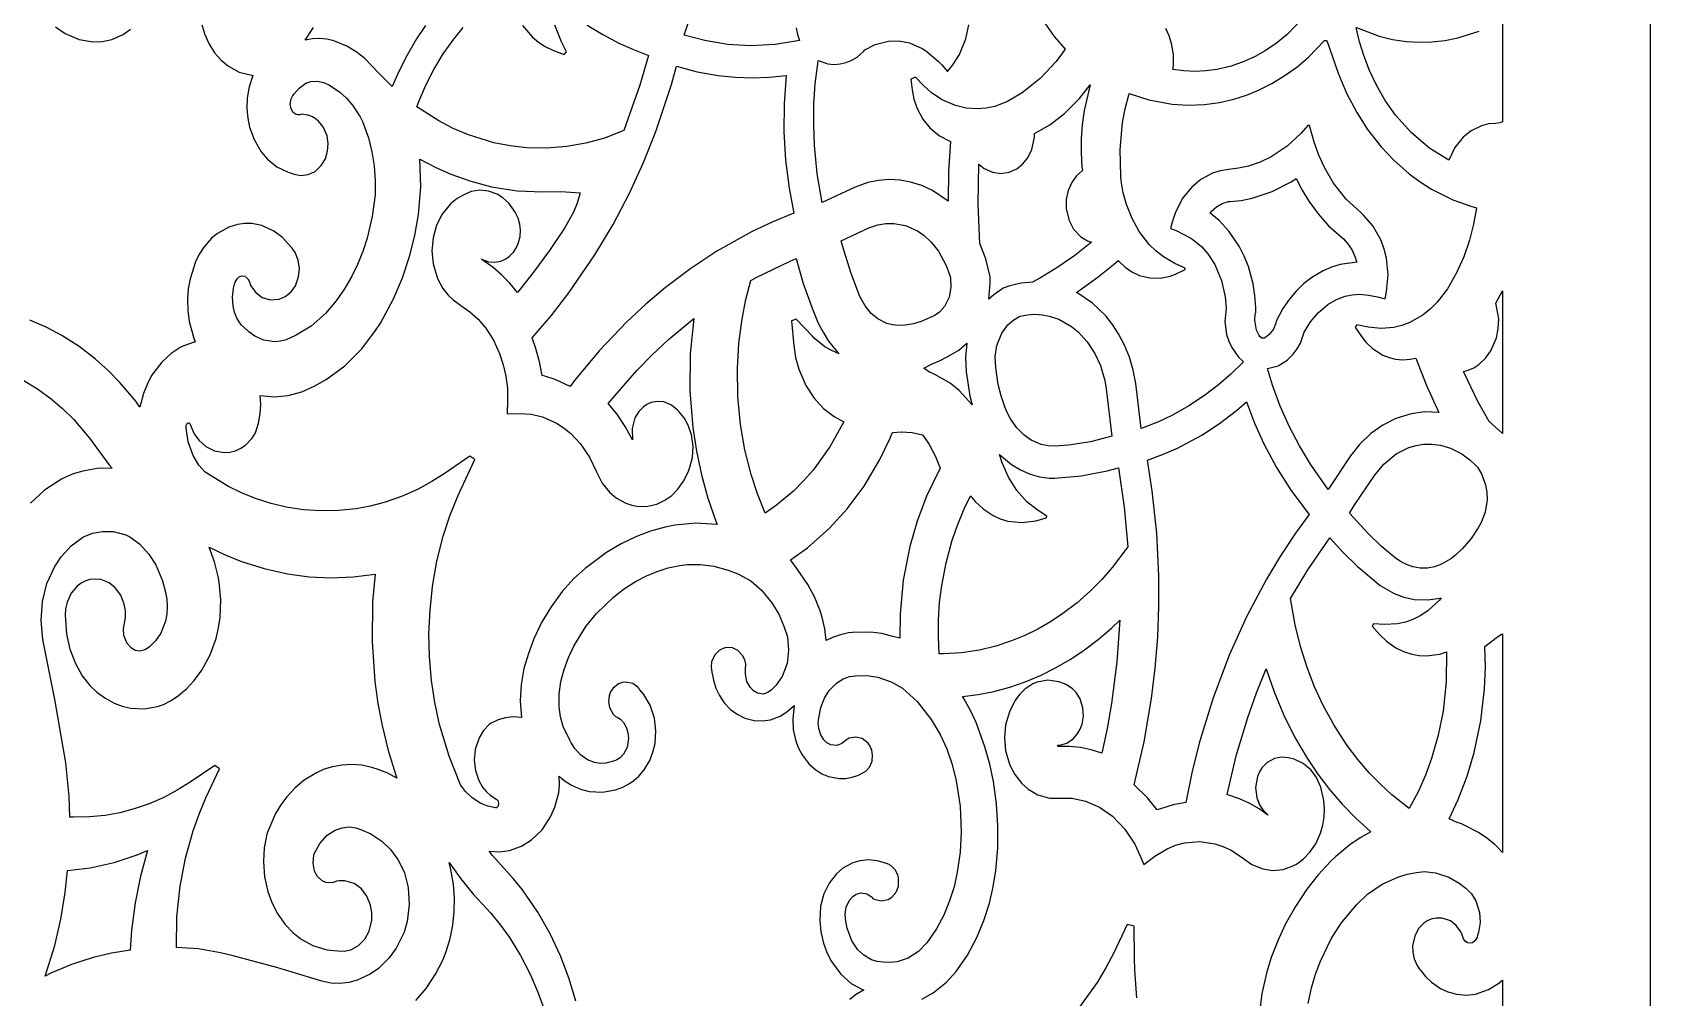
# Model space of a CAD drawing. Extents: x -629 to 1, y 0 to 2050.
# Drawn here: x -267.2 to 1.4, y 724.7 to 884.9 of the extents above; entities that cross this region are included whole.
import ezdxf

# ---------------------------------------------------------------- set-up
doc = ezdxf.new("R2010")
doc.units = 0
doc.layers.add('Default_Layer', color=1, linetype='CONTINUOUS')

msp = doc.modelspace()

# ---------------------------------------------------------------- linework, layer by layer
at = {"layer": 'Default_Layer'}
for points in [[(-628.58, 0), (1.42, 0), (1.42, 2050), (-628.58, 2050), (-628.58, 0)], [(-52.35, 883.5), (-50.44, 878.09), (-49.05, 874.79), (-47.37, 871.59), (-45.57, 868.77), (-43.32, 865.88), (-41.2, 863.63), (-38.68, 861.4), (-36.86, 860.05), (-34.94, 858.83), (-31.44, 857.08), (-28.43, 856.01), (-27.5, 855.76), (-27.98, 853.04), (-28.67, 850.36), (-29.62, 847.63), (-30.8, 844.98), (-32.3, 842.32), (-34.01, 840.07), (-35.12, 838.97), (-36.35, 837.99), (-38.58, 836.72), (-39.87, 836.24), (-41.21, 835.91), (-43.34, 835.72), (-45.46, 835.95), (-47.34, 836.35), (-47.64, 835.96), (-46.6, 834.41), (-45.85, 833.45), (-44.78, 832.41), (-43.03, 831.29), (-42, 830.88), (-40.92, 830.62), (-39.7, 830.51), (-38.48, 830.6), (-37.62, 830.77), (-37.58, 830.79), (-35.79, 826.24), (-33.75, 821.79), (-36.05, 821.87), (-38.32, 821.57), (-40.91, 820.77), (-43.03, 819.7), (-45.03, 818.27), (-46.92, 816.45), (-48.4, 814.58), (-52.09, 809.02), (-55.07, 813.18), (-56.9, 816.24), (-58.54, 819.39), (-60.06, 822.82), (-61.35, 826.33), (-62.2, 829.06), (-60.44, 829.54), (-58.92, 830.45), (-57.92, 831.43), (-57.24, 832.33), (-56.7, 833.31), (-56.08, 835.11), (-55.03, 836.84), (-53.72, 838.4), (-52.18, 839.7), (-50.73, 840.53), (-49.29, 841.07), (-48.11, 841.32), (-46.91, 841.4), (-45.4, 841.27), (-43.93, 840.97), (-42.66, 840.63), (-42.42, 841.84), (-42.17, 844.61), (-42.44, 847.39), (-42.81, 848.89), (-43.34, 850.35), (-44.64, 852.68), (-46.23, 854.51), (-46.66, 854.89), (-49.14, 857.19), (-51.22, 859.84), (-52.74, 862.42), (-53.68, 864.49), (-54.44, 866.63), (-54.73, 867.63), (-55.2, 869.42), (-55.43, 869.47), (-56.68, 868.09), (-58.93, 865.98), (-61.58, 864.2), (-63.4, 863.32), (-65.32, 862.67), (-66.99, 862.31), (-68.69, 862.13), (-70.03, 861.91), (-71.31, 861.5), (-73.24, 860.46), (-74.76, 859.19), (-76.22, 857.4), (-77.49, 855.01), (-78.04, 853.37), (-78.3, 852.34), (-77.33, 851.96), (-74.93, 850.73), (-74.58, 850.51), (-73.11, 849.25), (-72.09, 848.09), (-70.95, 846.33), (-69.81, 843.66), (-69.21, 840.97), (-69.06, 839.07), (-69.27, 836.9), (-68.99, 834.74), (-68.63, 833.62), (-68.13, 832.54), (-66.99, 830.97), (-66.42, 830.4), (-66.18, 830.2), (-68.28, 828.14), (-70.3, 826.38), (-72.43, 824.74), (-75.12, 822.94), (-77.96, 821.35), (-80.3, 820.24), (-82.71, 819.29), (-83.14, 819.14), (-84.05, 826.58), (-84.48, 828.78), (-85.11, 830.94), (-85.91, 832.93), (-86.91, 834.84), (-87.9, 836.36), (-89.04, 837.8), (-91.22, 839.91), (-93.53, 841.48), (-93.9, 841.69), (-92.88, 842.39), (-90.31, 844.27), (-87.83, 846.26), (-86.97, 847.01), (-86.93, 846.96), (-85.81, 845.89), (-84.73, 845.15), (-83.44, 844.53), (-81.71, 844.1), (-80.02, 844.07), (-78.37, 844.41), (-77.48, 844.75), (-75.86, 845.51), (-75.86, 845.74), (-77.59, 846.53), (-79.43, 847.6), (-80.68, 848.58), (-81.81, 849.68), (-83.47, 851.82), (-84.68, 853.97), (-85.6, 856.3), (-86.13, 858.25), (-86.46, 860.23), (-86.53, 860.94), (-86.66, 865.42), (-86.25, 869.89), (-85.81, 872.2), (-85.22, 874.49), (-85.16, 874.72), (-81.88, 873.66), (-78.03, 872.95), (-75.34, 872.79), (-72.64, 872.89), (-70.18, 873.23), (-67.76, 873.79), (-65.68, 874.45), (-63.67, 875.27), (-61.48, 876.36), (-59.4, 877.63), (-57.33, 879.12), (-55.39, 880.76), (-52.71, 883.51), (-52.35, 883.5)], [(-142.11, 877.7), (-142.44, 873.03), (-142.47, 868.35), (-142.19, 863.67), (-141.62, 859.02), (-140.84, 854.88), (-144.33, 853.43), (-147.73, 851.81), (-153.59, 848.54), (-157.95, 845.66), (-162.11, 842.52), (-165.41, 839.74), (-168.56, 836.8), (-173.15, 832), (-177.24, 827.07), (-177.97, 826.11), (-180.44, 827.24), (-182.16, 827.79), (-182.63, 827.9), (-183.04, 830.16), (-183.64, 832.39), (-184.27, 834.17), (-181.12, 837.83), (-178.16, 841.62), (-173.85, 847.92), (-170.84, 852.99), (-168.12, 858.2), (-165.81, 863.25), (-163.76, 868.39), (-161.16, 876.21), (-160.3, 879.26), (-156.89, 878.34), (-153.4, 877.7), (-150.58, 877.41), (-147.75, 877.31), (-144.92, 877.41), (-142.11, 877.7)], [(-91.62, 876.14), (-92.65, 871.92), (-92.98, 869.58), (-93.14, 867.22), (-93.14, 864.86), (-92.99, 862.5), (-92.92, 861.92), (-93.91, 861.04), (-94.63, 860.06), (-95.28, 858.62), (-95.6, 857.13), (-95.6, 855.6), (-95.13, 853.62), (-94.39, 852.23), (-93.2, 850.95), (-92.08, 850.26), (-91.43, 850.02), (-94.2, 847.85), (-96.98, 845.92), (-99.88, 844.14), (-101.2, 843.41), (-103.1, 843.22), (-104.95, 842.79), (-106.06, 842.4), (-106.32, 842.25), (-107.65, 841.31), (-108.44, 840.58), (-108.21, 843.24), (-108.25, 844.31), (-108.97, 847.28), (-109.92, 849.8), (-110.25, 856.39), (-110.12, 862.98), (-110.07, 862.93), (-109.23, 862.28), (-107.85, 861.66), (-106.46, 861.47), (-105.06, 861.68), (-103.83, 862.23), (-102.87, 862.98), (-101.98, 864.06), (-101.3, 865.42), (-100.87, 867.47), (-100.85, 868.08), (-98.3, 869.54), (-95.89, 871.39), (-93.4, 873.87), (-91.62, 876.14)], [(-176.3, 858.23), (-176.78, 856.54), (-177.41, 855.05), (-178.92, 852.39), (-181.38, 848.66), (-184.03, 845.04), (-186.71, 841.71), (-187.97, 843.22), (-189.36, 844.63), (-190.73, 845.82), (-192.22, 846.89), (-192.65, 847.17), (-192.66, 847.26), (-192.6, 847.23), (-191.51, 846.81), (-190.49, 846.72), (-189.49, 846.9), (-188.66, 847.26), (-188.02, 847.72), (-187.36, 848.4), (-186.86, 849.17), (-186.51, 850), (-186.27, 851.01), (-186.2, 852.03), (-186.3, 853.04), (-186.57, 854.02), (-187.07, 855.03), (-187.32, 855.38), (-188.15, 856.5), (-189.14, 857.41), (-190.09, 858.01), (-191.52, 858.52), (-192.97, 858.66), (-194.4, 858.43), (-195.52, 857.98), (-196.74, 857.29), (-197.83, 856.39), (-199.23, 854.67), (-200.14, 852.86), (-200.73, 850.78), (-200.93, 848.61), (-200.73, 846.44), (-200, 844.03), (-199.09, 842.36), (-198.23, 841.26), (-197.4, 840.45), (-196.58, 839.84), (-196.09, 839.54), (-194.61, 838.5), (-193.23, 837.24), (-191.98, 835.75), (-190.71, 833.78), (-189.68, 831.55), (-189.06, 829.71), (-188.64, 827.82), (-188.39, 825.77), (-188.34, 823.7), (-188.4, 821.53), (-186.41, 821.61), (-184.46, 821.5), (-182.56, 821.05), (-180.24, 820.01), (-178.97, 819.18), (-177.82, 818.23), (-176.32, 816.63), (-174.76, 814.35), (-173.6, 811.9), (-172.63, 810.02), (-171.45, 808.55), (-170.29, 807.56), (-168.73, 806.71), (-167.71, 806.37), (-166.63, 806.19), (-165.08, 806.22), (-163.57, 806.58), (-162.24, 807.2), (-161.09, 808.02), (-160.07, 809.04), (-159.12, 810.36), (-158.37, 811.88), (-158.09, 812.69), (-157.67, 814.32), (-157.55, 816.2), (-157.81, 818.06), (-158.36, 819.65), (-159.05, 820.87), (-159.92, 821.93), (-160.15, 822.15), (-161.14, 822.99), (-162.39, 823.52), (-163.46, 823.61), (-164.5, 823.41), (-164.74, 823.32), (-165.21, 823.1), (-165.79, 822.71), (-166.57, 821.92), (-167.2, 820.87), (-167.68, 819.14), (-167.61, 817.24), (-168.82, 819.45), (-170.23, 821.54), (-171.63, 823.25), (-166.89, 828.73), (-164.32, 831.35), (-161.62, 833.87), (-157.43, 837.37), (-158.01, 831.49), (-158.07, 825.38), (-157.6, 819.29), (-157, 815.34), (-156.16, 811.42), (-155.09, 807.54), (-153.78, 803.73), (-153.57, 803.2), (-157.09, 803.43), (-160.61, 803.08), (-162.21, 802.74), (-164.63, 802.06), (-166.97, 801.17), (-169.51, 799.96), (-171.92, 798.54), (-175.48, 795.89), (-177.33, 794.2), (-179.27, 792.07), (-181.14, 789.54), (-182.7, 786.93), (-183.99, 784.2), (-184.9, 781.76), (-185.63, 779.27), (-186.11, 776.62), (-186.26, 773.93), (-186.06, 771.15), (-186.12, 771.16), (-187.41, 771.25), (-188.69, 771.11), (-189.94, 770.75), (-190.95, 770.29), (-191.21, 770.14), (-191.41, 769.98), (-192.35, 768.97), (-193.09, 767.77), (-193.73, 765.86), (-193.9, 764.09), (-193.7, 762.33), (-193.15, 760.71), (-192.5, 759.59), (-191.84, 758.79), (-191.24, 758.24), (-190.11, 757.54), (-189.99, 757.4), (-189.85, 756.94), (-189.94, 756.44), (-190.12, 756.22), (-190.21, 756.16), (-190.26, 756.16), (-190.34, 756.17), (-191.61, 756.42), (-192.8, 756.89), (-194.23, 757.82), (-195.33, 758.89), (-196.15, 759.98), (-198.07, 764.72), (-199.65, 769.99), (-200.43, 773.63), (-200.98, 777.31), (-201.32, 781.2), (-201.4, 785.1), (-201.23, 788.99), (-200.82, 792.88), (-200.08, 797.09), (-199.03, 801.25), (-197.93, 804.61), (-196.62, 807.9), (-196.08, 809.11), (-193.81, 813.95), (-194.6, 814.53), (-198.69, 811.72), (-200.9, 810.32), (-203.22, 809.07), (-205.96, 807.84), (-208.82, 806.85), (-211.14, 806.24), (-213.51, 805.8), (-216.41, 805.49), (-219.32, 805.43), (-222.22, 805.62), (-225.09, 806.07), (-227.58, 806.66), (-230.01, 807.43), (-232.4, 808.39), (-234.7, 809.5), (-238.57, 811.85), (-239.61, 813.06), (-240.54, 814.63), (-241.37, 816.92), (-241.72, 819.16), (-241.7, 819.64), (-241.54, 819.95), (-241.39, 820.07), (-241.27, 820.06), (-241.12, 819.93), (-241.02, 819.78), (-240.37, 818.26), (-239.62, 817.19), (-238.47, 816.14), (-237.03, 815.39), (-235.42, 815.11), (-234.44, 815.18), (-233.5, 815.44), (-232.63, 815.84), (-231.85, 816.38), (-230.78, 817.5), (-230.2, 818.41), (-229.69, 819.98), (-229.4, 821.59), (-229.33, 823.09), (-229.43, 824.58), (-227.11, 824.37), (-224.8, 824.58), (-222.52, 825.23), (-220.45, 826.14), (-218.49, 827.23), (-215.38, 829.53), (-212.57, 832.32), (-210.26, 835.37), (-209.46, 836.63), (-207.3, 840.63), (-205.81, 844.12), (-204.62, 847.69), (-203.76, 851.14), (-203.14, 854.64), (-202.75, 859.24), (-202.93, 863.85), (-200.39, 862.5), (-197.75, 861.33), (-194.43, 860.15), (-191.01, 859.25), (-186.77, 858.58), (-182.48, 858.38), (-179.53, 858.43), (-176.3, 858.23)], [(-63.44, 834.38), (-63.58, 834.58), (-64, 835.44), (-64.3, 837.08), (-64.21, 838.14), (-64.15, 838.39), (-64.15, 839.2), (-64.28, 841.17), (-64.58, 843.13), (-65.36, 846.03), (-66.05, 847.75), (-66.9, 849.41), (-68.59, 851.89), (-70.22, 853.63), (-71.41, 854.63), (-71.75, 854.89), (-71.52, 855.14), (-70.65, 855.9), (-69.72, 856.44), (-68.66, 856.77), (-68.42, 856.8), (-66.57, 856.98), (-64.74, 857.33), (-61.4, 858.43), (-58.35, 860.01), (-57.5, 860.56), (-57.45, 860.6), (-56.46, 858.68), (-55.33, 856.83), (-53.79, 854.73), (-52.05, 852.78), (-49.59, 850.58), (-48.83, 849.78), (-48.08, 848.61), (-47.56, 847.37), (-47.51, 847.19), (-47.38, 846.72), (-50.14, 846.33), (-51.56, 845.89), (-52.93, 845.31), (-54.84, 844.18), (-56.19, 843.12), (-57.41, 841.94), (-58.6, 840.53), (-59.63, 839.01), (-60.73, 836.94), (-60.81, 836.59), (-61.21, 835.59), (-61.89, 834.7), (-62.45, 834.26), (-62.75, 834.11), (-63.13, 834.12), (-63.44, 834.38)], [(-119.17, 851.13), (-118.01, 850.06), (-116.82, 848.58), (-115.51, 846.17), (-114.93, 844.53), (-114.82, 844.15), (-114.75, 842.53), (-115.06, 840.93), (-115.82, 839.36), (-116.67, 838.41), (-117.55, 837.83), (-117.79, 837.72), (-119.66, 836.86), (-120.97, 836.48), (-122.33, 836.26), (-123.46, 836.21), (-124.45, 836.31), (-125.4, 836.56), (-126.9, 837.32), (-127.98, 838.22), (-129.01, 839.48), (-129.86, 841.04), (-131.33, 844.84), (-132.55, 848.72), (-132.97, 850.29), (-128.37, 852.43), (-126.87, 852.94), (-125.55, 853.16), (-124.21, 853.17), (-122.31, 852.81), (-120.31, 851.91), (-119.17, 851.13)], [(-140.46, 847.33), (-139.25, 843.19), (-137.79, 839.11), (-136.76, 836.61), (-135.97, 835.09), (-135.05, 833.64), (-133.62, 831.87), (-133.32, 831.54), (-134.54, 832.04), (-135.68, 832.69), (-137.47, 834.13), (-137.75, 834.42), (-140.45, 837.29), (-141.2, 837), (-140.82, 832.89), (-140.53, 830.92), (-140.01, 828.99), (-138.83, 826.24), (-137.46, 824.15), (-135.92, 822.46), (-134.14, 821.09), (-132.55, 820.23), (-134.85, 816.06), (-137.63, 812.2), (-139.2, 810.41), (-140.89, 808.72), (-143.71, 806.38), (-145.59, 805.09), (-146.85, 808.25), (-147.9, 811.47), (-148.95, 815.6), (-149.68, 819.79), (-150.12, 824.44), (-150.2, 829.12), (-149.95, 833.24), (-149.41, 837.34), (-148.78, 840.52), (-147.97, 843.67), (-147.06, 844.17), (-141.45, 846.91), (-140.46, 847.33)], [(-23.19, 841.96), (-23.19, 818.27), (-24.81, 819.8), (-25.3, 820.2), (-25.4, 820.28), (-27.25, 823.6), (-29.59, 828.46), (-29.64, 828.58), (-28.89, 828.79), (-27.95, 829.21), (-27.08, 829.76), (-25.98, 830.79), (-25.09, 832.03), (-24.18, 834.15), (-23.87, 835.72), (-23.81, 837.31), (-24.2, 839.67), (-24.28, 839.95), (-23.19, 841.96)], [(-96.85, 837.26), (-94.72, 836.04), (-93.64, 835.15), (-92.11, 833.48), (-90.88, 831.59), (-89.94, 829.58), (-89.19, 827.08), (-88.95, 825.72), (-88.01, 817.82), (-91.56, 816.93), (-95.2, 816.36), (-97.45, 816.18), (-98.63, 816.23), (-99.79, 816.47), (-101.42, 817.19), (-102.58, 818), (-103.81, 819.23), (-104.86, 820.75), (-105.39, 821.78), (-105.78, 822.69), (-106.43, 824.52), (-106.91, 826.4), (-107.3, 829.27), (-107.39, 831.09), (-107.12, 832.89), (-106.32, 834.92), (-105.32, 836.31), (-104.32, 837.18), (-103.45, 837.67), (-103.24, 837.76), (-102.04, 838), (-100.83, 838.08), (-99.61, 838.01), (-98.41, 837.79), (-96.85, 837.26)], [(-119.26, 829.11), (-117.95, 829.82), (-116.67, 830.36), (-115.26, 831.05), (-113.46, 832.11), (-112.11, 833.26), (-112.34, 830.9), (-112.21, 828.52), (-111.6, 824.56), (-111.2, 823.04), (-113.36, 825.4), (-114.88, 826.65), (-117.43, 828.07), (-118.32, 828.48), (-119.26, 829.11)], [(-65.67, 823.52), (-64.32, 820.02), (-62.77, 816.58), (-60.68, 812.65), (-58.3, 808.87), (-55.29, 804.84), (-57.52, 801.76), (-60.03, 797.98), (-62.36, 794.1), (-65.67, 787.88), (-68.57, 781.48), (-71.29, 774.26), (-73.52, 766.9), (-74.74, 761.98), (-75.74, 757.03), (-77.84, 756.66), (-79.93, 756.02), (-80.5, 755.8), (-82.11, 757.83), (-84.32, 759.99), (-82.66, 767.1), (-81.43, 774.29), (-80.82, 779.36), (-80.41, 784.46), (-80.21, 789.56), (-80.22, 794.67), (-80.58, 801.75), (-81.33, 808.8), (-82.13, 813.89), (-79.61, 814.81), (-77.15, 815.88), (-73.1, 818.04), (-70.15, 819.96), (-67.36, 822.08), (-65.67, 823.52)], [(-119.47, 818.05), (-118.42, 816.55), (-117.3, 814.47), (-116.52, 812.55), (-118.79, 807.88), (-120.35, 803.75), (-121.57, 799.53), (-122.66, 793.95), (-123.19, 788.31), (-123.24, 784.32), (-124.39, 784.59), (-126.23, 785.07), (-128.12, 785.33), (-131.1, 785.28), (-131.73, 785.2), (-133.09, 784.9), (-134.39, 784.44), (-135.45, 783.91), (-135.67, 785.89), (-136.12, 787.83), (-136.52, 789.03), (-137.4, 791.17), (-138.49, 793.23), (-140.34, 795.88), (-141.36, 797.33), (-138.58, 799.32), (-134.92, 802.55), (-131.95, 805.81), (-129.17, 809.57), (-126.55, 813.97), (-124.89, 817.42), (-124.46, 818.43), (-124.46, 818.45), (-122.95, 818.55), (-121.19, 818.43), (-119.47, 818.05)], [(-86.94, 812.59), (-85.98, 806.05), (-85.39, 799.47), (-87.99, 796.03), (-89.71, 794.06), (-91.56, 792.2), (-93.79, 790.21), (-96.18, 788.39), (-98.2, 787.04), (-100.32, 785.83), (-102.48, 784.77), (-104.71, 783.85), (-107.31, 782.99), (-109.98, 782.35), (-112.97, 781.89), (-115.99, 781.7), (-116.68, 781.7), (-116.82, 784.54), (-116.8, 787.39), (-116.62, 790.23), (-116.28, 793.06), (-115.56, 796.84), (-114.54, 800.57), (-113.62, 803.19), (-112.54, 805.76), (-111.48, 807.93), (-110.72, 807.02), (-109.4, 805.78), (-107.75, 804.7), (-106.56, 804.15), (-105.3, 803.76), (-102.98, 803.5), (-100.66, 803.81), (-98.89, 804.28), (-98.84, 804.58), (-100.43, 805.6), (-102.14, 806.95), (-103.8, 808.81), (-105.21, 811.03), (-106.23, 813.4), (-106.66, 814.79), (-104.68, 813.13), (-103.2, 812.24), (-101.61, 811.56), (-100.06, 811.12), (-98.46, 810.9), (-97.53, 810.87), (-93.14, 811.26), (-88.82, 812.09), (-86.94, 812.59)], [(-27.59, 812.97), (-27.34, 812.7), (-26.66, 811.59), (-26, 809.78), (-25.79, 808.54), (-25.74, 807.29), (-26.03, 805.23), (-26.69, 803.51), (-27.22, 802.63), (-28.36, 800.89), (-29.83, 799.18), (-30.98, 798.11), (-31.77, 797.5), (-33.31, 796.58), (-34.44, 796.17), (-35.64, 795.96), (-36.86, 795.95), (-38.06, 796.16), (-39.13, 796.54), (-40.13, 797.06), (-40.98, 797.66), (-43.31, 799.61), (-45.5, 801.69), (-48.57, 805.04), (-47.78, 806.34), (-44.45, 811.34), (-42.9, 813.22), (-40.82, 814.91), (-38.72, 815.95), (-37.52, 816.3), (-36.29, 816.51), (-34.88, 816.54), (-33.48, 816.36), (-31.78, 815.86), (-29.94, 814.92), (-28.6, 813.93), (-27.59, 812.97)], [(-210.34, 794.92), (-210.75, 790.36), (-210.85, 783.75), (-210.38, 777.15), (-209.87, 773.48), (-209.18, 769.84), (-208.17, 765.7), (-206.9, 761.6), (-206.73, 761.09), (-208.25, 761.89), (-209.86, 762.54), (-210.86, 762.86), (-212.55, 763.22), (-214.27, 763.36), (-215.86, 763.26), (-217.42, 762.98), (-218.79, 762.55), (-220.1, 761.98), (-222.13, 760.74), (-223.64, 759.48), (-225, 758.01), (-226.01, 756.66), (-226.87, 755.22), (-228.18, 752.23), (-228.32, 751.81), (-228.75, 749.53), (-228.89, 747.23), (-228.7, 744.72), (-228.16, 742.25), (-227.51, 740.47), (-226.5, 738.52), (-225.26, 736.78), (-224, 735.46), (-222.61, 734.36), (-220.67, 733.29), (-218.34, 732.58), (-216.6, 732.41), (-215.48, 732.37), (-214.4, 732.6), (-213.09, 733.32), (-212.07, 734.36), (-211.32, 735.71), (-210.89, 737.49), (-210.87, 738.77), (-211.09, 740.02), (-211.7, 741.51), (-212.62, 742.71), (-213.84, 743.59), (-215.39, 744.06), (-216.31, 744.06), (-216.73, 744.01), (-217, 743.88), (-217.52, 743.7), (-218.54, 743.75), (-219.16, 744.04), (-219.92, 744.78), (-220.38, 745.64), (-220.65, 746.99), (-220.5, 748.38), (-220.45, 748.55), (-219.52, 750.26), (-218.3, 751.6), (-216.97, 752.46), (-215.83, 752.86), (-214.67, 752.98), (-213.52, 752.83), (-212.9, 752.64), (-211.04, 751.86), (-209.22, 750.62), (-207.81, 749.23), (-206.59, 747.56), (-205.69, 745.87), (-205.48, 745.38), (-204.88, 742.95), (-204.7, 740.12), (-205.03, 737.3), (-205.52, 735.54), (-206.86, 732.86), (-208.03, 731.24), (-209.79, 729.5), (-211.15, 728.54), (-213.3, 727.53), (-214.72, 727.16), (-216.19, 727), (-217.71, 727.07), (-219.2, 727.37), (-226.51, 729.6), (-233.9, 731.59), (-236.03, 732.12), (-239.65, 732.73), (-243.32, 733), (-243.25, 738.08), (-242.73, 743.14), (-241.84, 747.79), (-240.55, 752.36), (-239.56, 755.11), (-238.42, 757.81), (-236.19, 762.62), (-236.96, 763.18), (-241.03, 760.42), (-243.18, 759.09), (-245.42, 757.9), (-247.83, 756.84), (-250.33, 755.98), (-252.72, 755.35), (-255.16, 754.91), (-257.78, 754.64), (-260.41, 754.6), (-261.01, 754.62), (-261.13, 758.08), (-261.69, 763.61), (-263.46, 773.87), (-265.5, 784.09), (-265.81, 787.23), (-265.58, 790.38), (-264.83, 793.38), (-263.54, 796.21), (-262.46, 797.83), (-260.8, 799.64), (-258.92, 801.03), (-258.73, 801.15), (-257.28, 801.73), (-255.58, 802.05), (-253.84, 802.02), (-251.72, 801.45), (-251.06, 801.16), (-249.46, 799.95), (-247.92, 798.28), (-246.75, 796.48), (-245.62, 793.86), (-245.13, 791.97), (-244.91, 790.77), (-244.84, 789.55), (-244.92, 788.33), (-245.16, 787.12), (-245.92, 785.17), (-246.78, 783.87), (-247.79, 782.87), (-248.53, 782.36), (-249.4, 782.15), (-250.16, 782.29), (-250.8, 782.66), (-251.5, 783.44), (-252.04, 784.76), (-252.13, 785.92), (-251.92, 787.07), (-251.83, 787.34), (-251.79, 787.76), (-251.8, 788.87), (-251.98, 789.97), (-252.57, 791.46), (-253.49, 792.7), (-254.49, 793.5), (-255.88, 794.04), (-256.78, 794.14), (-257.69, 794.04), (-258.35, 793.85), (-259.13, 793.46), (-259.83, 792.93), (-260.79, 791.8), (-261.48, 790.32), (-261.73, 789.19), (-261.79, 788.04), (-261.74, 787.46), (-261.57, 784.97), (-261.03, 782.52), (-260.11, 780.1), (-258.95, 778.07), (-257.71, 776.49), (-256.53, 775.35), (-255.24, 774.39), (-253.67, 773.54), (-252.34, 773.04), (-250.95, 772.72), (-248.7, 772.61), (-246.49, 772.98), (-245.5, 773.31), (-244.19, 774), (-242.96, 774.82), (-241.59, 775.98), (-240.37, 777.28), (-239.1, 779), (-237.72, 781.54), (-236.73, 784.29), (-236.32, 786.02), (-236.06, 787.77), (-235.94, 790.69), (-236.23, 793.59), (-236.41, 794.55), (-237.03, 797.01), (-237.87, 799.42), (-235.23, 798.15), (-232.5, 797.05), (-228.75, 795.86), (-224.89, 795), (-221.27, 794.52), (-217.62, 794.34), (-213.97, 794.48), (-210.34, 794.92)], [(-51.83, 800.95), (-49.65, 798.56), (-47.33, 796.29), (-43.49, 793.06), (-41.16, 791.72), (-39.53, 791.12), (-37.82, 790.76), (-35.65, 790.67), (-33.51, 790.96), (-33.33, 791.01), (-33.66, 790.63), (-35.52, 788.92), (-36.74, 788.1), (-38.07, 787.43), (-39.3, 786.98), (-40.59, 786.69), (-42.77, 786.57), (-44.61, 786.68), (-44.83, 786.29), (-43.55, 784.88), (-42.44, 783.82), (-40.88, 782.74), (-39.61, 782.12), (-38.25, 781.68), (-37.03, 781.46), (-35.8, 781.4), (-33.57, 781.69), (-32.48, 782.03), (-32.52, 777.1), (-33.04, 772.2), (-33.83, 768.24), (-34.94, 764.34), (-35.95, 761.6), (-37.14, 758.92), (-38.65, 756.07), (-41.52, 758.31), (-43.45, 760.07), (-45.26, 761.93), (-47.2, 764.17), (-48.97, 766.53), (-51.08, 769.76), (-52.93, 773.13), (-54.36, 776.25), (-55.6, 779.44), (-56.72, 782.95), (-57.6, 786.51), (-58.37, 790.89), (-55.49, 795.65), (-51.83, 800.95)], [(-23.19, 785.02), (-23.19, 748.73), (-23.99, 749.61), (-24.45, 750.06), (-25.76, 751.13), (-27.17, 752.09), (-30, 753.49), (-30.7, 753.74), (-32.05, 754.33), (-30.54, 757.53), (-29.05, 761.4), (-27.86, 765.37), (-26.76, 770.6), (-26.15, 775.89), (-26.01, 779.43), (-26.09, 782.96), (-24.03, 784.53), (-23.39, 784.91), (-23.19, 785.02)], [(-248.12, 749.09), (-249.28, 744.84), (-250.18, 740.37), (-250.77, 735.86), (-251.01, 732.53), (-254.12, 732.05), (-257.17, 731.33), (-260.73, 730.17), (-264.16, 728.7), (-265.13, 728.22), (-263.54, 733.32), (-262.52, 737.67), (-261.8, 742.08), (-261.41, 745.75), (-257.67, 746.19), (-253.68, 747.08), (-249.83, 748.37), (-248.12, 749.09)]]:
    msp.add_lwpolyline(points, close=True, dxfattribs=at)
for points in [[(-140.46, 885.62), (-140.15, 884.31), (-140.05, 883.99), (-139.87, 883.51), (-143.91, 882.85), (-148, 882.65), (-151.84, 882.88), (-155.63, 883.51), (-159.05, 884.43), (-156.68, 891.72)], [(-100.33, 888.07), (-97.63, 884.2), (-95.79, 882.06), (-97.28, 880.04), (-99.92, 877.21), (-102.91, 874.84), (-105.36, 873.4), (-107.45, 872.59), (-108.9, 872.28), (-110.38, 872.17), (-112.22, 872.3), (-114, 872.72), (-116.22, 873.69), (-117.96, 874.85), (-119.31, 876.06), (-120.65, 877.43), (-121.4, 877.12), (-121.19, 875.34), (-120.88, 873.76), (-120.36, 872.24), (-119.4, 870.44), (-118.26, 869.01), (-116.66, 867.67), (-115.06, 866.86), (-114.8, 866.77), (-115.13, 861.82), (-115.21, 856.85), (-117.81, 858.61), (-119.57, 859.43), (-121.44, 860.02), (-123.2, 860.34), (-124.99, 860.43), (-126.78, 860.3), (-128.53, 859.95), (-130.67, 859.2), (-136.13, 856.63), (-136.94, 861.38), (-137.41, 866.16), (-137.53, 869.55), (-137.48, 872.93), (-137.26, 876.31), (-136.87, 879.67), (-136.79, 880.2), (-135.17, 879.66), (-134.14, 879.56), (-133.11, 879.63), (-132.13, 879.86), (-131.2, 880.24), (-130.32, 880.77), (-129.21, 881.76), (-129.02, 881.96), (-127.31, 882.84), (-125.12, 883.4), (-123.37, 883.44), (-121.65, 883.13), (-119.5, 882.2), (-118.74, 881.71), (-116.75, 879.96), (-116.28, 879.46), (-115.3, 878.37), (-114.42, 879.5), (-113.34, 881.17), (-112.25, 883.81), (-111.77, 886.13)], [(-56.13, 887.38), (-58.93, 884.5), (-60.68, 883.07), (-62.57, 881.8), (-64.22, 880.87), (-65.95, 880.07), (-68.23, 879.26), (-70.6, 878.71), (-72.42, 878.47), (-74.25, 878.38), (-76.07, 878.46), (-77.89, 878.69), (-77.82, 879.31), (-77.81, 881.18), (-78.11, 883.04), (-78.5, 884.31), (-79.06, 885.53)], [(-23.19, 886.93), (-23.19, 870.04), (-23.63, 869.85), (-24.31, 869.75), (-25.51, 869.66), (-26.67, 869.37), (-28.39, 868.54), (-29.73, 867.45), (-31.07, 865.76), (-32.07, 863.65), (-35.25, 865.61), (-38.29, 868.17), (-40.94, 871.15), (-42.63, 873.56), (-44.09, 876.09), (-45.23, 878.52), (-46.19, 881.01), (-46.89, 883.32), (-47.45, 885.68)], [(-239.09, 886.1), (-238.62, 884.53), (-237.95, 883.02), (-236.98, 881.48), (-235.91, 880.27), (-234.7, 879.26), (-232.89, 878.28), (-230.83, 877.75), (-230.62, 877.73), (-231.25, 875.82), (-231.56, 874), (-231.62, 872.16), (-231.49, 870.63), (-231.18, 869.13), (-230.44, 867.07), (-229.24, 865.03), (-228.19, 863.81), (-226.66, 862.57), (-224.78, 861.64), (-223.8, 861.36), (-222.68, 861.13), (-221.46, 861.26), (-220.31, 861.79), (-219.28, 862.75), (-218.59, 863.9), (-218.22, 865.16), (-218.13, 866.44), (-218.32, 867.72), (-218.95, 869.18), (-219.74, 870.14), (-220.27, 870.57), (-220.86, 870.91), (-221.33, 871.09), (-221.5, 871.14), (-222.17, 871.25), (-222.59, 871.28), (-222.85, 871.2), (-223.1, 871.16), (-223.47, 871.22), (-223.94, 871.56), (-224.3, 872.17), (-224.45, 872.93), (-224.3, 873.83), (-223.98, 874.39), (-223.8, 874.66), (-222.96, 875.63), (-221.82, 876.41), (-220.99, 876.7), (-219.9, 876.79), (-218.84, 876.57), (-217.89, 876.09), (-216.22, 874.96), (-215.1, 873.94), (-214.11, 872.81), (-212.82, 870.87), (-212.41, 870.09), (-211.45, 867.37), (-210.87, 865.05), (-210.5, 862.71), (-210.32, 860.3), (-210.34, 857.89), (-210.81, 854.28), (-211.64, 850.73), (-212.36, 848.52), (-213.24, 846.36), (-214.25, 844.31), (-215.42, 842.32), (-216.82, 840.31), (-218.57, 838.23), (-220.96, 836.12), (-223.44, 834.59), (-225.12, 833.86), (-226.03, 833.61), (-226.98, 833.51), (-228.81, 833.76), (-230.3, 834.43), (-231.29, 835.16), (-231.49, 835.34), (-232.56, 836.34), (-233.28, 837.46), (-233.68, 838.44), (-233.93, 839.47), (-234.03, 840.93), (-233.85, 842.39), (-233.66, 843.1), (-233.58, 843.4), (-233.27, 843.98), (-232.83, 844.37), (-232.46, 844.48), (-231.95, 844.38), (-231.49, 843.98), (-231.2, 843.45), (-231.16, 843.31), (-231.07, 842.99), (-230.88, 842.65), (-230.16, 841.69), (-229.1, 840.89), (-227.74, 840.46), (-226.27, 840.56), (-225.25, 841.01), (-224.26, 841.82), (-223.58, 842.8), (-223.04, 844.3), (-222.92, 845.7), (-223.13, 847.08), (-223.64, 848.31), (-224.14, 849.04), (-224.29, 849.21), (-225.74, 850.84), (-227.17, 851.9), (-229.13, 852.79), (-230.83, 853.13), (-232.02, 853.15), (-233.19, 852.99), (-234.65, 852.54), (-236.53, 851.5), (-237.48, 850.72), (-238.79, 849.23), (-239.6, 847.95), (-240.15, 846.79), (-241.06, 843.97), (-241.36, 842.29), (-241.49, 840.59), (-241.44, 838.72), (-241.2, 836.86), (-240.44, 834.11), (-240.21, 833.53), (-242.25, 832.79), (-242.68, 832.55), (-244.19, 831.58), (-245.77, 830.14), (-247.44, 827.91), (-248.21, 826.44), (-248.82, 824.91), (-249.4, 822.67), (-250.08, 823.66), (-252.71, 826.76), (-254.68, 828.76), (-256.78, 830.64), (-259.48, 832.71), (-262.36, 834.55), (-264.97, 835.93), (-267.69, 837.1)], [(-263.42, 885.8), (-261.81, 884.69), (-259.47, 883.7), (-257.16, 883.29), (-255.58, 883.33), (-254.04, 883.66), (-252.15, 884.53), (-250.95, 885.4)], [(-201.95, 886.01), (-203.46, 883.78), (-205.03, 881.11), (-206.43, 878.35), (-207.51, 875.88), (-209.77, 878.17), (-212.06, 880.52), (-213.49, 881.63), (-215.04, 882.58), (-217.19, 883.48), (-218.37, 883.74), (-219.56, 883.83), (-220.76, 883.77), (-221.94, 883.56), (-220.57, 885.68)], [(-175.14, 886.09), (-172.56, 884.52), (-169.87, 883.1), (-167.46, 882), (-164.98, 881.04), (-166.4, 876.12), (-169.05, 868.56), (-172.28, 867.32), (-175.36, 866.47), (-178.51, 865.9), (-181.83, 865.64), (-185.16, 865.71), (-187.91, 866.02), (-190.63, 866.55), (-194.84, 867.86), (-197.36, 868.93), (-199.79, 870.18), (-203.44, 872.52), (-203.11, 873.37), (-201.94, 876.09), (-200.58, 878.73), (-199.03, 881.29), (-197.28, 883.75), (-195.72, 885.65)], [(-185.87, 886.03), (-184.2, 884.09), (-183.2, 883.26), (-182.1, 882.54), (-180.74, 881.88), (-178.97, 881.21), (-178.55, 881.63), (-179.41, 883.29), (-180.52, 886.04)], [(-47.42, 885.66), (-43.65, 884.26), (-41.41, 883.71), (-39.12, 883.37), (-37.02, 883.24), (-34.92, 883.29), (-32.73, 883.52), (-30.57, 883.95), (-27.04, 885.06)], [(-268.8, 827.14), (-266.4, 825.69), (-264.15, 824.05), (-262.19, 822.39), (-260.38, 820.59), (-257.78, 817.54), (-254.53, 813.15), (-254.02, 812.54), (-256.47, 812.49), (-258.88, 812.06), (-260.45, 811.58), (-261.97, 810.94), (-262.41, 810.72), (-265.21, 808.87), (-267.57, 806.71)], [(-177.02, 724.05), (-178.12, 727.78), (-179.55, 731.57), (-181.27, 735.26), (-183.33, 738.86), (-185.9, 742.53), (-187.44, 744.43), (-190.86, 748.27), (-191.4, 748.97), (-189.7, 748.86), (-188.02, 749.09), (-186.04, 749.8), (-184.36, 750.85), (-182.63, 752.53), (-181.22, 754.66), (-180.5, 756.28), (-179.85, 758.67), (-179.73, 760.04), (-179.79, 761.41), (-178.96, 760.71), (-177.76, 759.93), (-176.22, 759.24), (-174.81, 758.87), (-172.61, 758.74), (-170.45, 759.14), (-169.24, 759.6), (-168.12, 760.21), (-167.4, 760.7), (-166.56, 761.44), (-165.67, 762.48), (-164.75, 764.02), (-164.21, 765.4), (-163.87, 766.83), (-163.72, 768.94), (-163.97, 771.04), (-164.69, 773.22), (-165.74, 774.99), (-166.4, 775.77), (-166.44, 775.83), (-166.63, 776.07), (-166.74, 776.19), (-167.54, 776.77), (-168.7, 777.04), (-169.35, 776.96), (-169.96, 776.73), (-170.86, 775.98), (-171.24, 775.39), (-171.48, 774.74), (-171.59, 773.77), (-171.43, 772.81), (-170.82, 771.71), (-170.62, 771.5), (-170.42, 771.31), (-170.17, 771.2), (-169.63, 770.85), (-169.12, 770.32), (-168.63, 769.45), (-168.38, 768.6), (-168.29, 767.73), (-168.52, 766.18), (-169.1, 765.04), (-169.64, 764.47), (-170.19, 764.12), (-170.45, 764.02), (-170.78, 763.88), (-172.06, 763.55), (-173, 763.53), (-173.92, 763.69), (-175.06, 764.15), (-176.23, 764.96), (-177.19, 766.01), (-177.86, 767.06), (-178.02, 767.38), (-179.11, 769.68), (-179.55, 771.28), (-179.79, 772.93), (-179.81, 775.04), (-179.49, 777.12), (-178.93, 779.11), (-178.21, 781.09), (-177.33, 783.01), (-175.36, 786.26), (-173.61, 788.39), (-170.79, 791.14), (-168.96, 792.54), (-167, 793.78), (-165.3, 794.66), (-163.52, 795.39), (-161.67, 795.97), (-159.77, 796.38), (-158.51, 796.56), (-156.31, 796.57), (-154.13, 796.29), (-151.71, 795.63), (-151.71, 795.63), (-150.15, 795), (-148.67, 794.24), (-147.99, 793.83), (-146.2, 792.29), (-144.49, 790.21), (-143.34, 788.28), (-142.47, 786.31), (-141.9, 784.53), (-141.69, 782.31), (-141.96, 780.1), (-142.76, 777.98), (-143.79, 776.48), (-144.31, 775.94), (-144.57, 775.68), (-145.14, 775.28), (-145.93, 775.05), (-146.86, 775.19), (-147.51, 775.57), (-148.09, 776.17), (-148.61, 777.15), (-148.87, 778.34), (-148.85, 779.45), (-148.8, 779.75), (-148.82, 779.99), (-148.98, 780.72), (-149.34, 781.45), (-150.15, 782.29), (-151.02, 782.69), (-151.99, 782.76), (-152.64, 782.6), (-153.22, 782.29), (-153.97, 781.55), (-154.48, 780.4), (-154.57, 779.53), (-154.44, 778.67), (-154.18, 777.33), (-153.76, 776.04), (-153.15, 774.78), (-152.37, 773.61), (-151.32, 772.5), (-150.21, 771.68), (-148.98, 771.06), (-147.4, 770.65), (-146.04, 770.59), (-144.71, 770.79), (-143.11, 771.4), (-142.01, 772.1), (-140.79, 773.14), (-140.99, 770.89), (-140.91, 769.16), (-140.57, 767.46), (-140.1, 766.18), (-139.47, 764.97), (-138.27, 763.41), (-137.19, 762.46), (-136.16, 761.82), (-135.05, 761.36), (-133.31, 761.03), (-132.23, 761.04), (-131.17, 761.23), (-130.23, 761.53), (-129.96, 761.65), (-128.86, 762.22), (-128.27, 762.9), (-127.84, 763.92), (-127.74, 764.84), (-127.9, 765.76), (-128.02, 766.09), (-128.14, 766.34), (-128.22, 766.48), (-128.3, 766.61), (-128.5, 766.87), (-129.49, 767.64), (-130.55, 767.89), (-131.62, 767.7), (-131.91, 767.56), (-132.11, 767.45), (-132.29, 767.26), (-132.84, 766.81), (-133.66, 766.5), (-134.68, 766.6), (-135.33, 766.95), (-135.86, 767.47), (-136.37, 768.3), (-136.68, 769.31), (-136.77, 770.21), (-136.69, 771.11), (-136.35, 772.82), (-135.75, 774.34), (-134.94, 775.64), (-133.81, 776.81), (-132.73, 777.51), (-131.57, 777.93), (-130.6, 778.07), (-128.72, 778.11), (-126.86, 777.84), (-124.64, 777.07), (-122.76, 776.01), (-120.36, 773.79), (-118, 770.82), (-116.52, 768.33), (-115.43, 765.97), (-114.56, 763.34), (-113.88, 760.66), (-113.23, 756.45), (-113.04, 752.2), (-113.23, 748.82), (-113.71, 745.47), (-114.23, 743.06), (-114.96, 740.7), (-115.93, 738.34), (-117.14, 736.07), (-118.72, 733.76), (-120.13, 732.3), (-121.84, 731.19), (-123.67, 730.59), (-124.84, 730.47), (-126.01, 730.55), (-126.98, 730.66), (-127.91, 730.94), (-129.2, 731.69), (-130.18, 732.61), (-131.18, 734.06), (-132, 736.18), (-132.22, 737.32), (-132.31, 738.49), (-132.13, 739.66), (-131.57, 740.83), (-131.04, 741.44), (-130.47, 741.82), (-129.68, 742.05), (-128.68, 741.87), (-128, 741.42), (-127.89, 741.32), (-127.71, 741.13), (-127.5, 741.02), (-126.35, 740.73), (-125.18, 740.96), (-124.55, 741.35), (-124.09, 741.81), (-123.95, 742.01), (-123.87, 742.14), (-123.79, 742.28), (-123.65, 742.57), (-123.46, 743.17), (-123.46, 744.56), (-123.58, 745.02), (-124.01, 745.86), (-124.63, 746.49), (-124.75, 746.58), (-124.88, 746.66), (-125.01, 746.73), (-125.15, 746.8), (-125.29, 746.86), (-125.43, 746.91), (-125.67, 746.98), (-125.77, 747.02), (-126.97, 747.39), (-128.41, 747.54), (-129.85, 747.39), (-131.05, 747.03), (-132.68, 746.14), (-133.74, 745.22), (-134.98, 743.64), (-135.85, 741.86), (-136.39, 739.86), (-136.53, 737.46), (-136.34, 735.57), (-135.92, 733.72), (-135.35, 732.16), (-134.59, 730.66), (-133.01, 728.53), (-131.3, 727.03), (-129.56, 726.04), (-129.21, 725.89), (-129.52, 725.75), (-130.59, 725.14), (-131.55, 724.36)], [(-119.6, 724.4), (-117.7, 725.45), (-115.5, 727.2), (-113.89, 728.99), (-112.02, 731.71), (-110.44, 734.64), (-109.26, 737.44), (-108.33, 740.32), (-107.71, 743.02), (-107.28, 745.74), (-106.98, 749.44), (-106.96, 753.15), (-107.2, 756.84), (-107.7, 760.52), (-108.31, 763.43), (-109.09, 766.3), (-110.54, 770.3), (-111.51, 772.32), (-112.61, 774.28), (-112.83, 774.63), (-110.21, 774.97), (-107.62, 775.48), (-104.99, 776.19), (-102.41, 777.07), (-99.85, 778.14), (-97.38, 779.37), (-94.93, 780.8), (-92.58, 782.37), (-90.29, 784.11), (-88.11, 785.99), (-86.71, 787.33), (-87.18, 780.38), (-88.07, 773.47), (-88.8, 769.33), (-89.69, 765.22), (-91.44, 765.77), (-93.23, 766.15), (-95.11, 766.35), (-97, 766.35), (-96.98, 766.54), (-96.67, 766.57), (-95.53, 766.91), (-94.47, 767.61), (-93.77, 768.4), (-93.3, 769.2), (-92.98, 770.05), (-92.75, 771.4), (-92.83, 772.77), (-93.28, 774.23), (-93.94, 775.29), (-94.54, 775.92), (-95.1, 776.32), (-95.55, 776.57), (-95.7, 776.63), (-95.8, 776.67), (-95.91, 776.73), (-96.85, 777.1), (-98.64, 777.35), (-100.42, 777.03), (-101.17, 776.72), (-102.49, 775.84), (-103.31, 775.01), (-104, 774.06), (-104.97, 772.26), (-105.67, 769.92), (-105.87, 767.78), (-105.68, 765.64), (-104.96, 763.22), (-104.16, 761.68), (-102.99, 760.19), (-101.92, 759.25), (-100.34, 758.34), (-98.4, 757.79), (-96.85, 757.75), (-94.61, 757.75), (-92.41, 757.29), (-90.07, 756.28), (-87.9, 754.76), (-85.85, 752.61), (-84.24, 750.12), (-83.64, 748.89), (-82.71, 746.75), (-80.9, 748.11), (-78.83, 749.38), (-77.44, 749.95), (-75.97, 750.35), (-73.44, 750.56), (-70.93, 750.2), (-69.59, 749.76), (-68.32, 749.17), (-66.23, 747.78), (-65.97, 747.57), (-64.8, 746.76), (-62.99, 746.02), (-61.3, 745.78), (-59.6, 745.95), (-58.37, 746.34), (-57.39, 746.83), (-56.27, 747.63), (-55.14, 748.78), (-54.19, 750.16), (-53.38, 751.94), (-53.01, 753.27), (-52.79, 754.63), (-52.74, 756.02), (-52.84, 757.4), (-53.31, 759.59), (-54.12, 761.29), (-55.01, 762.45), (-56.25, 763.51), (-57.78, 764.24), (-58.68, 764.45), (-59.86, 764.59), (-61.03, 764.36), (-62.23, 763.69), (-63.07, 762.83), (-63.47, 762.22), (-63.84, 761.38), (-64.18, 759.52), (-63.98, 757.83), (-63.52, 756.66), (-62.98, 755.83), (-62.15, 755.02), (-62.12, 754.95), (-63.57, 755.97), (-65.11, 756.87), (-66.83, 757.66), (-68.62, 758.28), (-68.9, 758.36), (-67.37, 764.8), (-65.46, 771.14), (-64.01, 775.22), (-62.39, 779.23), (-62.39, 779.23), (-61.08, 775.41), (-59.53, 771.66), (-57.7, 767.96), (-55.61, 764.39), (-53.82, 761.75), (-51.88, 759.2), (-49.81, 756.79), (-47.58, 754.5), (-45.01, 752.19), (-46.82, 751.18), (-48.54, 750.02), (-50.84, 748.1), (-51.71, 747.26), (-53.78, 745.02), (-55.66, 742.64), (-57.56, 739.78), (-59.23, 736.79), (-60.48, 734.08), (-61.56, 731.3), (-62.32, 728.92), (-63.14, 725.33), (-63.59, 721.69)], [(-203.59, 724.19), (-201.88, 726.2), (-200.31, 728.57), (-199.12, 730.9), (-198.54, 732.32), (-197.9, 734.49), (-197.46, 736.7), (-197.22, 738.94), (-197.18, 741.19), (-197.34, 743.43), (-197.69, 745.65), (-198.04, 747.1), (-198.04, 747.1), (-196.09, 744.37), (-193.99, 741.75), (-191.14, 738.65), (-189.52, 736.68), (-188.03, 734.62), (-186.19, 731.65), (-184.58, 728.56), (-183.31, 725.59), (-182.23, 722.55)], [(-55.45, 723.66), (-54.88, 726.27), (-54.22, 728.53), (-53.4, 730.73), (-51.6, 734.44), (-49.95, 737.02), (-47.43, 740.07), (-45.59, 741.81), (-43.14, 743.47), (-40.55, 744.66), (-39.01, 745.13), (-37.43, 745.45), (-36.11, 745.59), (-34.31, 745.38), (-34.31, 745.38), (-32.08, 744.64), (-30.38, 743.67), (-29.28, 742.81), (-28.34, 741.89), (-27.59, 740.71), (-26.98, 738.76), (-26.89, 737.12), (-27.16, 735.49), (-27.31, 735.01), (-27.4, 734.72), (-27.72, 734.15), (-28.18, 733.78), (-28.51, 733.68), (-29, 733.78), (-29.35, 734.04), (-29.64, 734.43), (-29.82, 734.9), (-29.9, 735.22), (-30.08, 735.57), (-30.84, 736.62), (-31.83, 737.38), (-33.2, 737.86), (-34.21, 737.87), (-34.84, 737.74), (-35.58, 737.44), (-36.25, 736.99), (-37.05, 736.16), (-37.67, 735.05), (-38.09, 733.32), (-38.07, 732.19), (-37.84, 731.07), (-37.29, 729.86), (-36.95, 729.38), (-36.8, 729.2), (-35.95, 728.16), (-34.97, 727.22), (-33.48, 726.2), (-32.24, 725.62), (-30.73, 725.21), (-29.18, 725.09), (-27.64, 725.25), (-25.48, 725.99), (-23.94, 726.95), (-23.19, 727.58), (-23.19, 656.63)], [(-83.87, 724.64), (-84.23, 729.23), (-84.27, 731.18), (-84.3, 736.54), (-85.46, 736.77), (-87.71, 732.11), (-89.03, 729.6), (-90.48, 727.16), (-93.61, 722.78)]]:
    msp.add_lwpolyline(points, dxfattribs=at)

doc.saveas('drawing.dxf')
